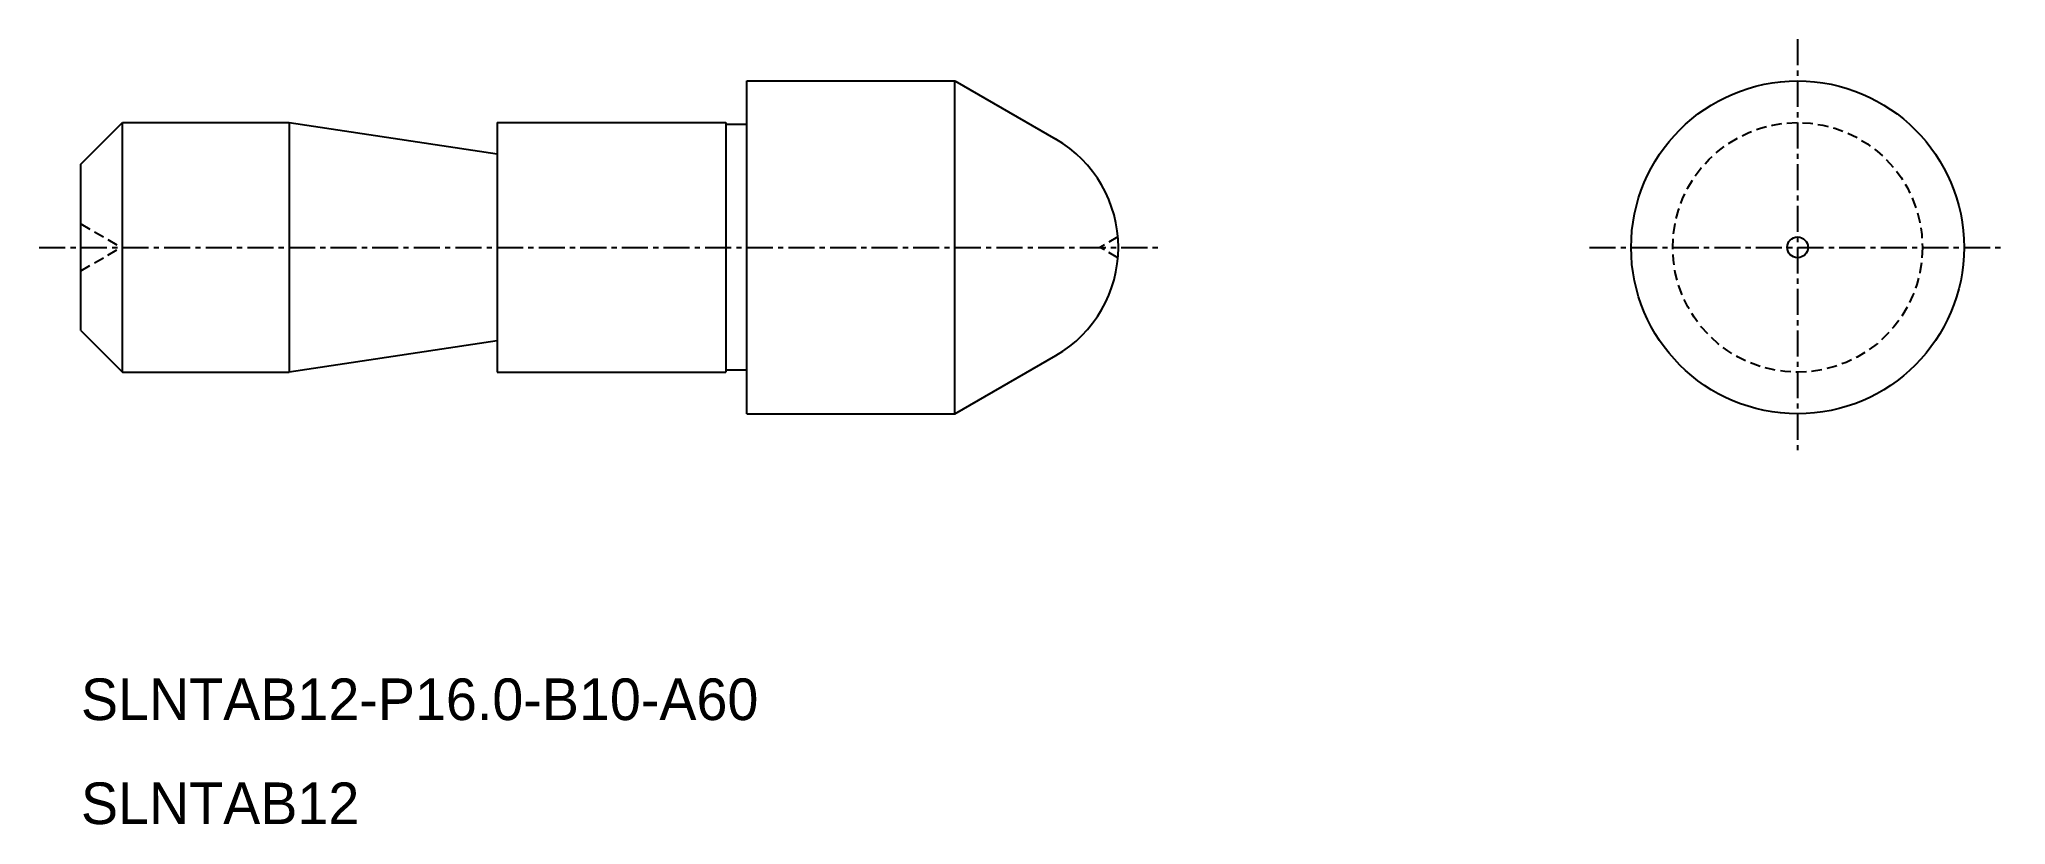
# Model space of a CAD drawing. Extents: x -1880.5 to -1786, y -777.4 to -739.7.
import ezdxf

# ---------------------------------------------------------------- set-up
doc = ezdxf.new("R2010")
doc.units = 0
doc.linetypes.add('CENTER', pattern=[2, 1.25, -0.25, 0.25, -0.25])
doc.linetypes.add('DASHED', pattern=[0.75, 0.5, -0.25])
doc.layers.get('0').update_dxf_attribs({"linetype": 'CONTINUOUS'})
doc.layers.add('CENTER', color=1, linetype='CENTER')

msp = doc.modelspace()

# ---------------------------------------------------------------- linework, layer by layer
at = {"color": 7, "linetype": 'CONTINUOUS'}
for p, q in [((-1846.526, -757.66), (-1846.526, -741.66)), ((-1846.526, -741.66), (-1836.526, -741.66)), ((-1836.526, -741.66), (-1831.669, -744.464)), ((-1836.526, -757.66), (-1836.526, -741.66)), ((-1878.526, -745.66), (-1876.526, -743.66)), ((-1876.526, -743.66), (-1868.526, -743.66)), ((-1868.526, -743.66), (-1858.526, -745.16)), ((-1868.526, -743.66), (-1868.526, -755.66)), ((-1858.526, -743.66), (-1847.526, -743.66)), ((-1858.526, -743.66), (-1858.526, -755.66)), ((-1847.526, -743.66), (-1847.526, -755.66)), ((-1846.526, -743.76), (-1847.526, -743.76)), ((-1878.526, -753.66), (-1878.526, -745.66)), ((-1878.526, -753.66), (-1876.526, -755.66)), ((-1858.526, -754.16), (-1868.526, -755.66)), ((-1836.526, -757.66), (-1831.669, -754.856)), ((-1876.526, -755.66), (-1868.526, -755.66)), ((-1858.526, -755.66), (-1847.526, -755.66)), ((-1846.526, -755.56), (-1847.526, -755.56)), ((-1846.526, -757.66), (-1836.526, -757.66))]:
    msp.add_line(p, q, dxfattribs=at)
at = {"color": 3, "linetype": 'DASHED'}
for p, q in [((-1878.526, -748.535), (-1876.577, -749.66)), ((-1828.69, -749.16), (-1829.556, -749.66)), ((-1878.526, -750.785), (-1876.577, -749.66)), ((-1828.69, -750.16), (-1829.556, -749.66))]:
    msp.add_line(p, q, dxfattribs=at)
msp.add_circle((-1796.026, -749.66), 6, dxfattribs=at)
at = {"color": 7, "linetype": 'CONTINUOUS'}
msp.add_arc((-1834.669, -749.66), 6, 300, 60, dxfattribs=at)
at = {"layer": 'CENTER', "color": 1, "linetype": 'CENTER'}
for p, q in [((-1796.026, -739.66), (-1796.026, -759.66)), ((-1880.526, -749.66), (-1826.669, -749.66)), ((-1806.026, -749.66), (-1786.026, -749.66))]:
    msp.add_line(p, q, dxfattribs=at)
at = {"layer": 'CENTER', "color": 7, "linetype": 'CONTINUOUS'}
msp.add_line((-1876.526, -755.66), (-1876.526, -743.66), dxfattribs=at)
for radius in [8, 0.5]:
    msp.add_circle((-1796.026, -749.66), radius, dxfattribs=at)

# ---------------------------------------------------------------- texts
at = {"color": 7, "linetype": 'CONTINUOUS'}
for s, p in [('SLNTAB12-P16.0-B10-A60', (-1878.526, -772.381)), ('SLNTAB12', (-1878.526, -777.381))]:
    msp.add_text(s, height=2, dxfattribs=at).set_placement(p)

doc.saveas('drawing.dxf')
